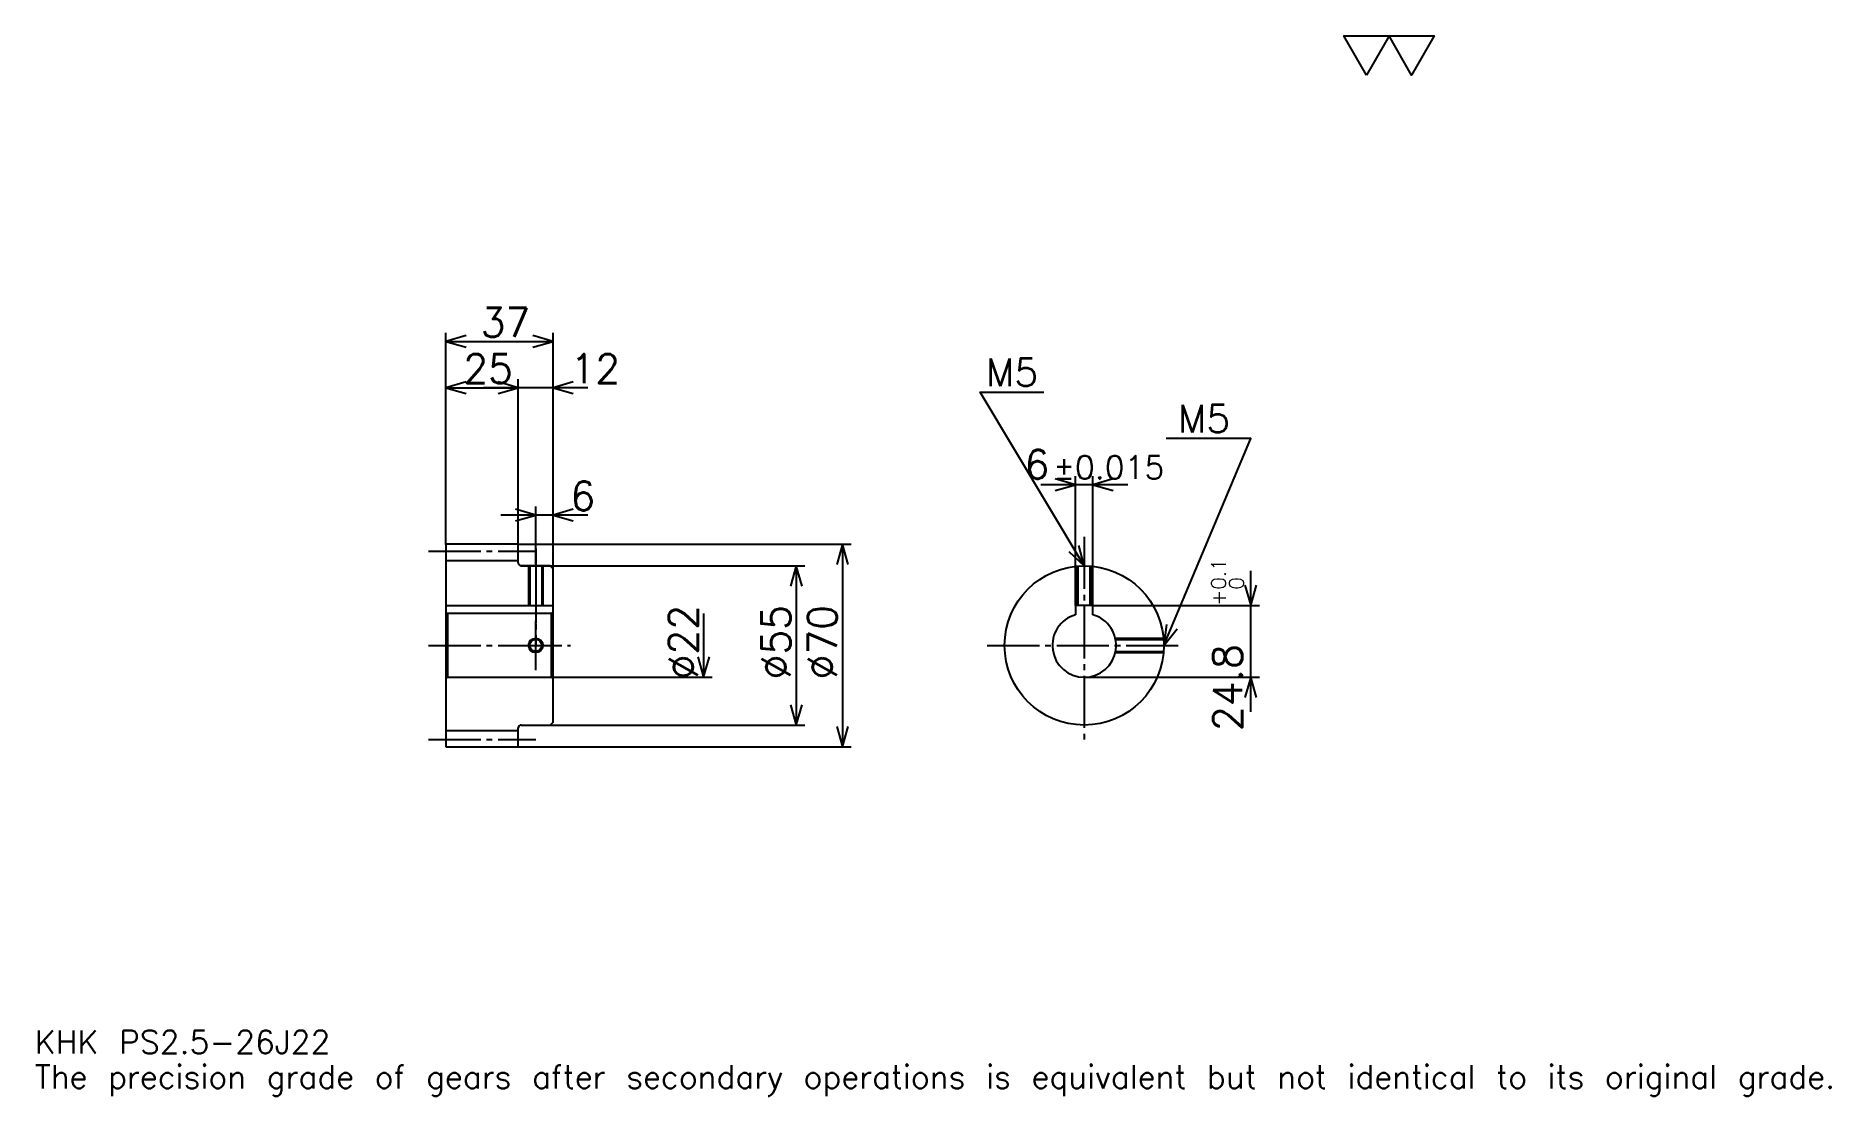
# Model space of a CAD drawing. Extents: x 20 to 641, y 7 to 374.
import ezdxf

# ---------------------------------------------------------------- set-up
doc = ezdxf.new("R2010")
doc.units = 0
doc.linetypes.add('DASHDOT', pattern=[24, 18, -2, 2, -2])
doc.layers.get('0').update_dxf_attribs({"linetype": 'CONTINUOUS'})
doc.layers.add('DASHDOT', color=6, linetype='DASHDOT')
doc.styles.add('KANJI', font='TXT', dxfattribs={"bigfont": 'BIGFONT'})

msp = doc.modelspace()

# ---------------------------------------------------------------- linework, layer by layer
at = {"color": 5}
for p, q in [((162, 198), (162, 271)), ((162, 268), (199, 268)), ((199, 198), (199, 271)), ((187, 198), (187, 255)), ((162, 252), (187, 252)), ((211, 252), (175, 252)), ((397.5, 218.5), (367.5, 218.5)), ((379.5, 176.800003), (379.5, 221.5)), ((385.5, 176.800003), (385.5, 221.5)), ((193, 198), (193, 211)), ((211, 208), (181, 208)), ((162, 197.899994), (162, 198)), ((186.899994, 198), (199, 198)), ((187, 197.899994), (187, 198)), ((193, 190.5), (193, 198)), ((193, 190.5), (193, 198)), ((199, 198), (302, 198)), ((199, 189.5), (199, 198)), ((299, 198), (299, 128)), ((188, 190.5), (199, 190.5)), ((199, 190.5), (286, 190.5)), ((283, 190.5), (283, 135.5)), ((440, 140), (440, 188.800003)), ((251, 174), (251, 152)), ((385.5, 176.800003), (443, 176.800003)), ((199, 152), (254, 152)), ((382.5, 152), (443, 152)), ((188, 135.5), (199, 135.5)), ((199, 135.5), (286, 135.5)), ((186.899994, 128), (199, 128)), ((199, 128), (302, 128))]:
    msp.add_line(p, q, dxfattribs=at)
at = {"color": 4}
for p, q in [((162, 192.375), (187, 192.375)), ((162, 176.800003), (199, 176.800003)), ((162.5, 174), (162.5, 152)), ((198.5, 174), (199, 174.5)), ((198.5, 152), (199, 151.5)), ((162, 133.625), (187, 133.625))]:
    msp.add_line(p, q, dxfattribs=at)
at = {"color": 7}
msp.add_lwpolyline([(480, 360), (472.200012, 373.519989), (503.399994, 373.519989), (495.600006, 360), (487.799988, 373.519989), (480, 360)], dxfattribs=at)
at = {"color": 5}
for points in [[(169, 270), (162, 268), (169, 266)], [(192, 266), (199, 268), (192, 270)], [(169, 254), (162, 252), (169, 250)], [(180, 250), (187, 252), (180, 254)], [(180, 250), (187, 252), (180, 254)], [(206, 254), (199, 252), (206, 250)], [(382.5, 190.5), (346.5, 250.5), (368.5, 250.5)], [(410, 163), (440, 234.5), (410.799988, 234.5)], [(372.5, 216.5), (379.5, 218.5), (372.5, 220.5)], [(392.5, 220.5), (385.5, 218.5), (392.5, 216.5)], [(186, 206), (193, 208), (186, 210)], [(206, 210), (199, 208), (206, 206)], [(301, 191), (299, 198), (297, 191)], [(377.183533, 195.47345), (382.5, 190.5), (380.613525, 197.531433)], [(285, 183.5), (283, 190.5), (281, 183.5)], [(438, 183.800003), (440, 176.800003), (442, 183.800003)], [(410.864075, 170.228653), (410, 163), (414.552551, 168.68103)], [(249, 159), (251, 152), (253, 159)], [(442, 145), (440, 152), (438, 145)], [(281, 142.5), (283, 135.5), (285, 142.5)], [(297, 135), (299, 128), (301, 135)]]:
    msp.add_lwpolyline(points, dxfattribs=at)
at = {"color": 4}
for points in [[(187, 191.5), (187, 197.899994), (186.899994, 198), (162.100006, 198), (162, 197.899994), (162, 151.5)], [(188, 135.5), (198, 135.5), (199, 136.5), (199, 189.5), (198, 190.5), (188, 190.5)], [(190.5, 190.5), (190.5, 176.800003)], [(190.934998, 190.5), (190.934998, 176.800003)], [(195.065002, 190.5), (195.065002, 176.800003)], [(195.5, 190.5), (195.5, 176.800003)], [(380, 176.800003), (380, 190.386124)], [(380.434998, 176.800003), (380.434998, 190.422363)], [(384.565002, 176.800003), (384.565002, 190.422363)], [(385, 176.800003), (385, 190.386124)], [(162, 151.5), (162.5, 152), (198.5, 152), (198.5, 174), (162.5, 174), (162, 174.5)], [(385.5, 173.583008), (385.5, 176.800003), (379.5, 176.800003), (379.5, 173.583008)], [(393.212158, 165.5), (409.886108, 165.5)], [(393.304443, 165.065002), (409.922363, 165.065002)], [(393.212158, 160.5), (409.886108, 160.5)], [(393.304443, 160.934998), (409.922363, 160.934998)], [(162, 151.5), (162, 128.100006), (162.100006, 128), (186.899994, 128), (187, 128.100006), (187, 134.5)]]:
    msp.add_lwpolyline(points, dxfattribs=at)
for centre, radius in [((382.5, 163), 27.5), ((193, 163), 2.065)]:
    msp.add_circle(centre, radius, dxfattribs=at)
at = {"color": 7}
msp.add_circle((193, 163), 2.5, dxfattribs=at)
at = {"color": 4}
for centre, radius, start, end in [((188, 191.5), 1, 180, 270), ((382.5, 163), 11, 105.826620886, 74.173379114), ((188, 134.5), 1, 90, 180)]:
    msp.add_arc(centre, radius, start, end, dxfattribs=at)
at = {"layer": 'DASHDOT', "color": 7}
for p, q in [((382.5, 200.5), (382.5, 129.5)), ((156, 195.5), (193, 195.5)), ((193, 190.5), (193, 163)), ((156, 163), (205, 163)), ((349, 163), (416, 163)), ((156, 130.5), (193, 130.5))]:
    msp.add_line(p, q, dxfattribs=at)
for points in [[(193, 196.5), (193, 170.800003)], [(193, 154.5), (193, 171.5)], [(184.5, 163), (201.5, 163)]]:
    msp.add_lwpolyline(points, dxfattribs=at)

# ---------------------------------------------------------------- texts
at = {"color": 7, "style": 'KANJI'}
for s, height, p in [('37', 10, (174, 269.600006)), ('25', 10, (168, 253.600006)), ('12', 10, (205, 253.600006)), ('M5', 9.6, (348.5, 252.5)), ('M5', 9.6, (414.799988, 236.5)), ('6', 10, (361.858032, 220.5)), ('%%p0.015', 8, (371.756775, 220.5)), ('6', 10, (205, 209.600006)), ('KHK PS2.5-26J22', 8, (20, 22)), ('The precision grade of gears after secondary operations is equivalent but not identical to its original grade.', 8, (20, 10))]:
    msp.add_text(s, height=height, dxfattribs=at).set_placement(p)
for s, height, p in [('0.1', 5, (431.399994, 182.290375)), ('+', 5, (431.399994, 176.690369)), ('0', 5, (437.600006, 182.290375)), ('%%c22', 10, (249, 151.25)), ('%%c55', 10, (281, 151.25)), ('%%c70', 10, (297, 151.25)), ('24.8', 10, (437, 133.406418))]:
    msp.add_text(s, height=height, rotation=90, dxfattribs=at).set_placement(p)

doc.saveas('drawing.dxf')
